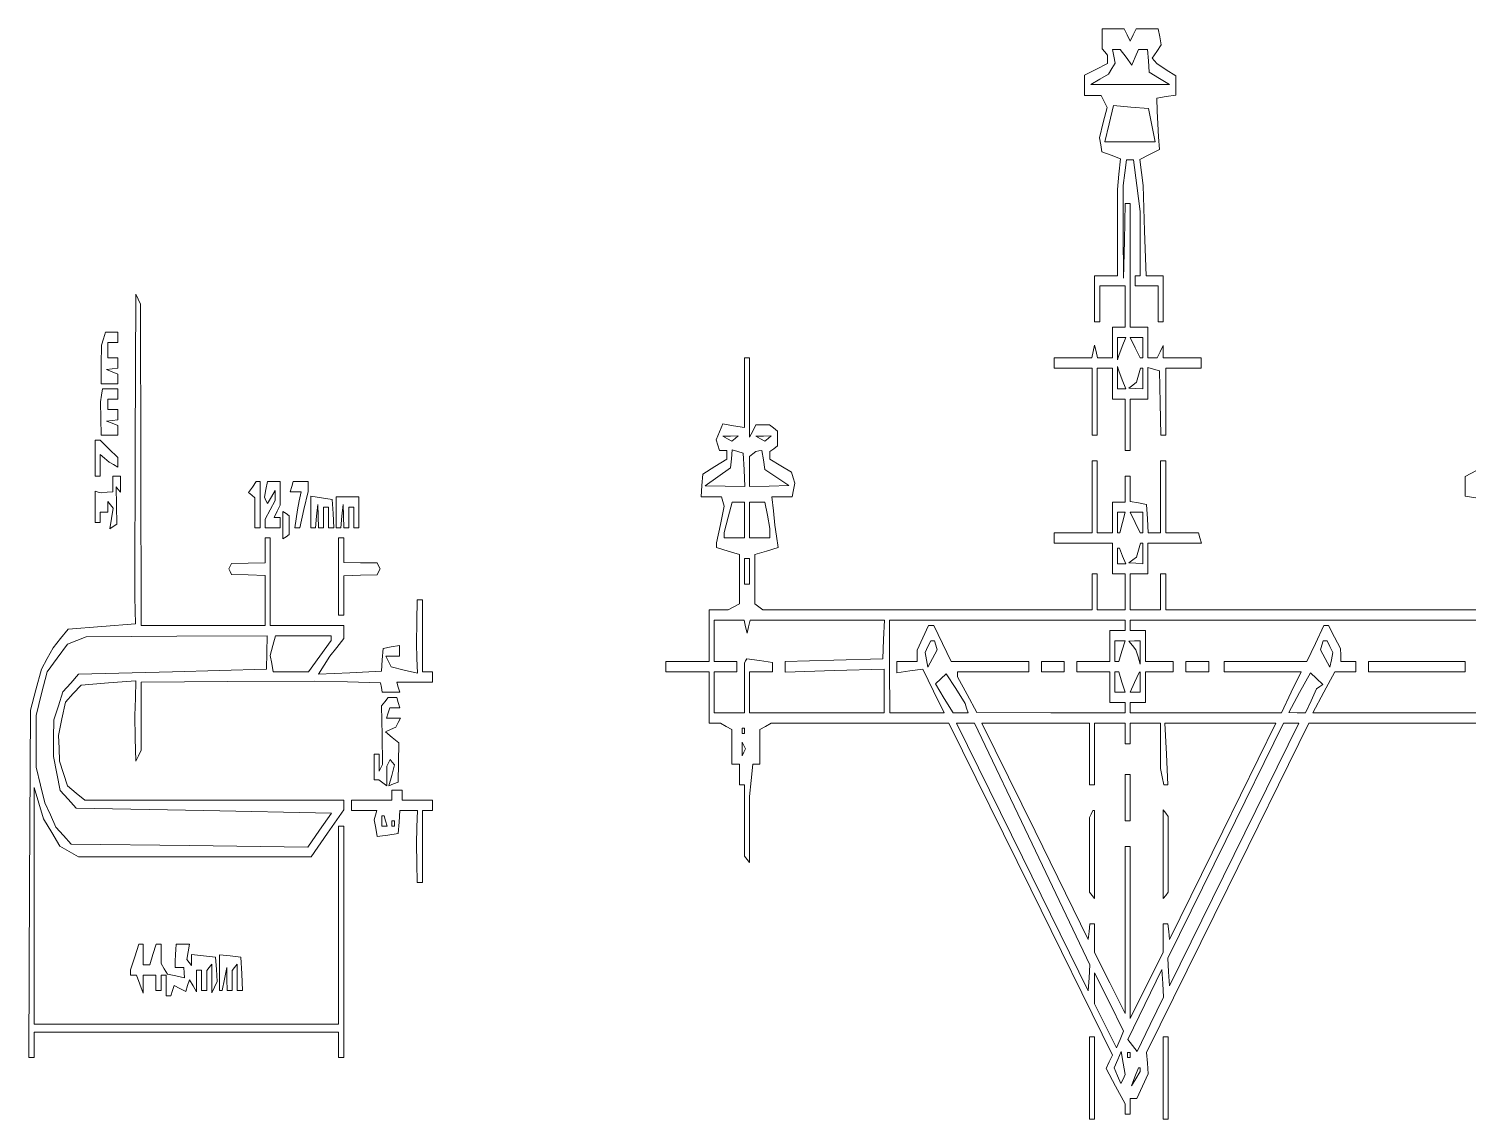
# Paper-space layout 'AN-22-DGE-077' of a CAD drawing. Header units: metres. Extents: x 12 to 191, y -57 to 204.
# Drawn here: x 69.26 to 119.13, y 31.17 to 68.95 of the extents above; entities that cross this region are included whole.
import ezdxf

# ---------------------------------------------------------------- set-up
doc = ezdxf.new("R2010")
doc.units = ezdxf.units.M
doc.layers.add('DGE_CONTORNOS', color=7, linetype='Continuous', lineweight=0)
doc.layers.add('DGE_DATOS', color=7, linetype='Continuous', lineweight=0)

# ---------------------------------------------------------------- blocks, each defined once
blk = doc.blocks.new('LP_REF_DGE_MT_077')
at = {"layer": 'DGE_CONTORNOS'}
for points in [[(106.451, 68.602), (106.451, 68.256), (106.539, 68.146), (106.627, 68.036), (106.627, 67.89), (106.627, 67.743), (106.232, 67.541), (105.836, 67.339), (105.836, 66.985), (105.836, 66.632), (106.126, 66.632), (106.416, 66.632), (106.517, 66.427), (106.618, 66.222), (106.484, 65.698), (106.351, 65.174), (106.396, 64.933), (106.442, 64.691), (106.763, 64.569), (107.084, 64.447), (107.031, 63.914), (106.979, 63.38), (106.979, 61.888), (106.979, 60.395), (106.583, 60.395), (106.188, 60.395), (106.188, 59.594), (106.188, 58.792), (106.276, 58.792), (106.363, 58.792), (106.363, 59.415), (106.363, 60.039), (106.803, 60.039), (107.242, 60.039), (107.242, 59.326), (107.242, 58.614), (107.023, 58.614), (106.803, 58.614), (106.803, 58.079), (106.803, 57.544), (106.547, 57.544), (106.29, 57.544), (106.239, 57.767), (106.188, 57.99), (106.136, 57.767), (106.085, 57.544), (105.433, 57.544), (104.781, 57.544), (104.781, 57.366), (104.781, 57.188), (105.441, 57.188), (106.1, 57.188), (106.1, 56.03), (106.1, 54.872), (106.188, 54.872), (106.276, 54.872), (106.276, 56.03), (106.276, 57.188), (106.539, 57.188), (106.803, 57.188), (106.803, 56.654), (106.803, 56.119), (107.023, 56.119), (107.242, 56.119), (107.242, 55.228), (107.242, 54.337), (107.33, 54.337), (107.418, 54.337), (107.418, 55.228), (107.418, 56.119), (107.726, 56.119), (108.033, 56.119), (108.033, 56.666), (108.033, 57.213), (108.231, 57.156), (108.429, 57.099), (108.455, 55.985), (108.481, 54.872), (108.565, 54.872), (108.649, 54.872), (108.649, 56.03), (108.649, 57.188), (109.264, 57.188), (109.879, 57.188), (109.879, 57.366), (109.879, 57.544), (109.22, 57.544), (108.561, 57.544), (108.561, 57.758), (108.561, 57.972), (108.455, 57.758), (108.35, 57.544), (108.192, 57.544), (108.033, 57.544), (108.033, 58.079), (108.033, 58.614), (107.726, 58.614), (107.418, 58.614), (107.418, 60.752), (107.418, 62.89), (107.334, 62.89), (107.25, 62.89), (107.22, 61.598), (107.189, 60.306), (107.181, 61.91), (107.172, 63.514), (107.233, 63.959), (107.294, 64.404), (107.416, 64.404), (107.538, 64.404), (107.652, 63.514), (107.766, 62.623), (107.768, 61.509), (107.77, 60.395), (107.682, 60.395), (107.594, 60.395), (107.594, 60.217), (107.594, 60.039), (107.989, 60.039), (108.385, 60.039), (108.385, 59.415), (108.385, 58.792), (108.473, 58.792), (108.561, 58.792), (108.561, 59.594), (108.561, 60.395), (108.264, 60.395), (107.967, 60.395), (107.917, 61.954), (107.868, 63.514), (107.812, 63.969), (107.756, 64.424), (108.092, 64.594), (108.429, 64.764), (108.403, 65.208), (108.377, 65.652), (108.359, 66.097), (108.341, 66.543), (108.671, 66.598), (109, 66.653), (109, 66.985), (109, 67.317), (108.671, 67.532), (108.341, 67.748), (108.262, 67.84), (108.183, 67.933), (108.339, 68.165), (108.495, 68.396), (108.443, 68.672), (108.39, 68.948), (108.01, 68.948), (107.629, 68.948), (107.524, 68.734), (107.418, 68.52), (107.313, 68.734), (107.207, 68.948), (106.829, 68.948), (106.451, 68.948)], [(107.277, 67.964), (107.481, 67.693), (107.592, 67.964), (107.703, 68.235), (107.862, 68.235), (108.021, 68.235), (108.049, 67.839), (108.077, 67.443), (108.429, 67.229), (108.78, 67.015), (107.418, 67.018), (106.056, 67.02), (106.363, 67.198), (106.671, 67.377), (106.785, 67.567), (106.899, 67.758), (106.854, 67.997), (106.808, 68.235), (106.941, 68.235), (107.073, 68.235)], [(108.169, 65.607), (108.289, 65.028), (107.415, 65.028), (106.542, 65.028), (106.69, 65.659), (106.839, 66.289), (107.444, 66.238), (108.049, 66.186)], [(72.948, 54.506), (72.932, 49.259), (72.947, 48.794), (72.962, 48.329), (71.791, 48.239), (70.621, 48.148), (70.364, 47.824), (70.108, 47.501), (69.901, 47.133), (69.695, 46.764), (69.506, 46.052), (69.317, 45.339), (69.288, 39.325), (69.26, 33.312), (69.354, 33.312), (69.449, 33.312), (69.449, 33.749), (69.449, 34.186), (74.722, 34.186), (79.996, 34.185), (79.996, 33.749), (79.996, 33.312), (80.084, 33.312), (80.171, 33.312), (80.171, 37.321), (80.171, 41.33), (80.084, 41.33), (79.996, 41.33), (79.996, 37.9), (79.996, 34.47), (74.722, 34.47), (69.449, 34.47), (69.449, 38.568), (69.449, 42.666), (69.612, 42.124), (69.775, 41.582), (70.054, 41.107), (70.333, 40.631), (70.66, 40.447), (70.987, 40.263), (75.014, 40.262), (79.041, 40.261), (79.606, 41.078), (80.171, 41.896), (80.171, 42.058), (80.171, 42.221), (75.686, 42.221), (71.201, 42.221), (70.903, 42.473), (70.605, 42.726), (70.467, 43.154), (70.328, 43.582), (70.31, 44.025), (70.292, 44.468), (70.41, 45.045), (70.528, 45.623), (70.801, 45.918), (71.075, 46.214), (72.024, 46.286), (72.974, 46.359), (72.954, 45.76), (72.933, 45.161), (72.948, 44.368), (72.964, 43.575), (73.058, 43.764), (73.151, 43.954), (73.151, 45.136), (73.151, 46.319), (76.156, 46.333), (79.161, 46.347), (80.303, 46.321), (81.446, 46.295), (81.475, 46.129), (81.505, 45.963), (81.81, 45.963), (82.115, 45.963), (82.061, 46.141), (82.007, 46.319), (82.627, 46.319), (83.248, 46.319), (83.248, 46.497), (83.248, 46.675), (83.072, 46.675), (82.896, 46.675), (82.896, 47.923), (82.896, 49.17), (82.808, 49.17), (82.72, 49.17), (82.704, 48.413), (82.688, 47.655), (82.706, 47.14), (82.724, 46.625), (82.268, 46.734), (81.811, 46.844), (81.721, 47.027), (81.63, 47.21), (81.868, 47.21), (82.105, 47.21), (82.105, 47.399), (82.105, 47.589), (81.819, 47.533), (81.534, 47.477), (81.506, 47.086), (81.479, 46.695), (80.386, 46.641), (79.293, 46.586), (79.49, 46.902), (79.688, 47.218), (79.93, 47.52), (80.171, 47.821), (80.171, 48.05), (80.171, 48.279), (78.897, 48.279), (77.623, 48.279), (77.623, 49.794), (77.623, 51.308), (77.535, 51.308), (77.447, 51.308), (77.447, 50.878), (77.447, 50.448), (76.864, 50.439), (76.281, 50.43), (76.234, 50.335), (76.187, 50.239), (76.234, 50.144), (76.281, 50.049), (76.864, 50.028), (77.447, 50.008), (77.447, 49.144), (77.447, 48.279), (75.298, 48.279), (73.149, 48.279), (73.143, 53.842), (73.136, 59.405), (73.05, 59.579), (72.964, 59.754)], [(71.85, 58.213), (71.78, 57.99), (71.773, 57.322), (71.765, 56.654), (72.057, 56.654), (72.349, 56.654), (72.349, 56.819), (72.349, 56.985), (72.151, 57.062), (71.954, 57.14), (72.151, 57.164), (72.349, 57.188), (72.349, 57.366), (72.349, 57.544), (72.173, 57.544), (71.997, 57.544), (71.997, 57.812), (71.997, 58.079), (72.173, 58.079), (72.349, 58.079), (72.349, 58.257), (72.349, 58.435), (72.135, 58.435), (71.92, 58.435)], [(107.146, 57.945), (107.028, 57.634), (107.004, 57.559), (106.979, 57.485), (106.979, 57.871), (106.979, 58.257), (107.121, 58.257), (107.264, 58.257)], [(107.858, 57.901), (107.858, 57.544), (107.814, 57.544), (107.77, 57.544), (107.594, 57.901), (107.418, 58.257), (107.638, 58.257), (107.858, 58.257)], [(107.146, 56.787), (107.264, 56.475), (107.121, 56.475), (106.979, 56.475), (106.979, 56.861), (106.979, 57.247), (107.004, 57.173), (107.028, 57.099)], [(107.858, 56.832), (107.858, 56.475), (107.616, 56.489), (107.374, 56.503), (107.506, 56.605), (107.638, 56.706), (107.708, 56.947), (107.778, 57.188), (107.818, 57.188), (107.858, 57.188)], [(71.783, 56.253), (71.75, 56.03), (71.758, 55.451), (71.766, 54.872), (72.057, 54.872), (72.349, 54.872), (72.349, 55.038), (72.349, 55.203), (72.151, 55.281), (71.954, 55.358), (72.151, 55.382), (72.349, 55.406), (72.349, 55.584), (72.349, 55.763), (72.173, 55.763), (71.997, 55.763), (71.997, 55.941), (71.997, 56.119), (72.173, 56.119), (72.349, 56.119), (72.349, 56.297), (72.349, 56.475), (72.083, 56.475), (71.816, 56.475)], [(71.558, 54.07), (71.558, 53.446), (71.646, 53.446), (71.734, 53.446), (71.734, 53.822), (71.734, 54.197), (71.888, 54.069), (72.041, 53.94), (72.195, 53.851), (72.349, 53.761), (72.349, 53.927), (72.349, 54.093), (72.038, 54.393), (71.728, 54.694), (71.643, 54.694), (71.558, 54.694)], [(94.042, 53.669), (94.07, 53.09), (93.383, 53.104), (92.696, 53.118), (93.136, 53.431), (93.575, 53.744), (93.604, 54.051), (93.634, 54.358), (93.824, 54.303), (94.015, 54.248)], [(93.731, 54.755), (93.622, 54.666), (93.467, 54.748), (93.311, 54.83), (93.575, 54.837), (93.839, 54.844)], [(94.873, 54.755), (94.765, 54.666), (94.609, 54.748), (94.454, 54.83), (94.718, 54.837), (94.981, 54.844)], [(94.713, 54.011), (94.764, 53.686), (95.18, 53.405), (95.597, 53.124), (94.915, 53.107), (94.234, 53.09), (94.234, 53.61), (94.234, 54.129), (94.344, 54.219), (94.454, 54.309), (94.558, 54.323), (94.662, 54.337)], [(72.173, 53.179), (72.173, 52.912), (71.976, 52.891), (71.778, 52.87), (71.668, 52.898), (71.558, 52.927), (71.558, 52.385), (71.558, 51.843), (71.646, 51.843), (71.734, 51.843), (71.734, 52.021), (71.734, 52.199), (71.866, 52.199), (71.997, 52.199), (71.997, 52.388), (71.997, 52.576), (72.089, 52.462), (72.18, 52.347), (72.124, 51.985), (72.067, 51.622), (72.186, 51.706), (72.305, 51.791), (72.295, 52.436), (72.285, 53.08), (72.361, 52.986), (72.437, 52.891), (72.437, 53.168), (72.437, 53.446), (72.305, 53.446), (72.173, 53.446)], [(77.007, 53.074), (76.876, 52.885), (76.985, 52.794), (77.095, 52.704), (77.095, 52.184), (77.095, 51.664), (77.183, 51.664), (77.271, 51.664), (77.271, 52.466), (77.271, 53.268), (77.205, 53.265), (77.139, 53.263)], [(77.477, 52.993), (77.425, 52.718), (77.478, 52.611), (77.53, 52.505), (77.664, 52.73), (77.798, 52.955), (77.798, 52.783), (77.798, 52.611), (77.623, 52.288), (77.447, 51.966), (77.447, 51.815), (77.447, 51.664), (77.71, 51.664), (77.974, 51.664), (77.974, 51.843), (77.974, 52.021), (77.869, 52.021), (77.763, 52.021), (77.869, 52.235), (77.974, 52.448), (77.974, 52.858), (77.974, 53.268), (77.752, 53.268), (77.529, 53.268)], [(78.37, 53.09), (78.315, 52.912), (78.506, 52.912), (78.696, 52.912), (78.633, 52.6), (78.569, 52.288), (78.525, 51.976), (78.481, 51.664), (78.563, 51.664), (78.645, 51.664), (78.793, 52.294), (78.941, 52.924), (78.941, 53.096), (78.941, 53.268), (78.682, 53.268), (78.424, 53.268)], [(79.029, 52.209), (79.029, 51.664), (79.111, 51.664), (79.192, 51.664), (79.231, 52.065), (79.269, 52.466), (79.281, 52.065), (79.293, 51.664), (79.38, 51.664), (79.468, 51.664), (79.468, 52.021), (79.468, 52.377), (79.556, 52.377), (79.644, 52.377), (79.644, 52.021), (79.644, 51.664), (79.738, 51.664), (79.832, 51.664), (79.804, 52.154), (79.776, 52.644), (79.402, 52.699), (79.029, 52.754)], [(79.908, 52.199), (79.908, 51.664), (79.99, 51.664), (80.071, 51.664), (80.109, 52.065), (80.148, 52.466), (80.159, 52.065), (80.171, 51.664), (80.259, 51.664), (80.347, 51.664), (80.347, 52.021), (80.347, 52.377), (80.435, 52.377), (80.523, 52.377), (80.523, 52.021), (80.523, 51.664), (80.611, 51.664), (80.699, 51.664), (80.699, 52.199), (80.699, 52.734), (80.303, 52.734), (79.908, 52.734)], [(94.058, 51.932), (94.058, 51.308), (93.707, 51.308), (93.355, 51.308), (93.355, 51.406), (93.355, 51.504), (93.489, 52.03), (93.624, 52.555), (93.841, 52.555), (94.058, 52.555)], [(94.852, 52.098), (94.937, 51.641), (94.937, 51.475), (94.937, 51.308), (94.586, 51.308), (94.234, 51.308), (94.234, 51.932), (94.234, 52.555), (94.5, 52.555), (94.766, 52.555)], [(78.062, 51.754), (78.062, 51.278), (78.172, 51.353), (78.282, 51.427), (78.282, 51.754), (78.282, 52.08), (78.172, 52.154), (78.062, 52.229)], [(107.154, 51.843), (107.06, 51.486), (107.019, 51.486), (106.979, 51.486), (106.979, 51.843), (106.979, 52.199), (107.114, 52.199), (107.249, 52.199)], [(107.858, 51.843), (107.858, 51.486), (107.814, 51.486), (107.77, 51.486), (107.594, 51.843), (107.418, 52.199), (107.638, 52.199), (107.858, 52.199)], [(79.996, 49.972), (79.996, 48.635), (80.084, 48.635), (80.171, 48.635), (80.171, 49.317), (80.171, 49.999), (80.751, 50.017), (81.33, 50.035), (81.381, 50.137), (81.431, 50.239), (81.381, 50.341), (81.33, 50.444), (80.751, 50.45), (80.171, 50.457), (80.171, 50.883), (80.171, 51.308), (80.084, 51.308), (79.996, 51.308)], [(107.154, 50.684), (107.264, 50.417), (107.121, 50.417), (106.979, 50.417), (106.979, 50.684), (106.979, 50.952), (107.012, 50.952), (107.045, 50.952)], [(107.858, 50.774), (107.858, 50.417), (107.616, 50.431), (107.374, 50.445), (107.506, 50.546), (107.638, 50.648), (107.708, 50.889), (107.778, 51.13), (107.818, 51.13), (107.858, 51.13)], [(94.234, 50.15), (94.234, 49.704), (94.146, 49.704), (94.058, 49.704), (94.058, 50.15), (94.058, 50.595), (94.146, 50.595), (94.234, 50.595)], [(94.095, 48.234), (94.146, 48.012), (94.198, 48.234), (94.249, 48.457), (96.576, 48.457), (98.903, 48.457), (98.876, 47.789), (98.849, 47.121), (97.157, 47.072), (95.465, 47.024), (95.465, 46.842), (95.465, 46.661), (97.179, 46.713), (98.893, 46.764), (98.893, 46.007), (98.893, 45.25), (96.563, 45.25), (94.234, 45.25), (94.234, 45.963), (94.234, 46.675), (94.63, 46.675), (95.025, 46.675), (95.025, 46.836), (95.025, 46.997), (94.578, 47.059), (94.132, 47.121), (94.095, 47.047), (94.058, 46.972), (94.058, 46.111), (94.058, 45.25), (93.531, 45.25), (93.004, 45.25), (93.004, 45.963), (93.004, 46.675), (93.399, 46.675), (93.795, 46.675), (93.795, 46.854), (93.795, 47.032), (93.399, 47.032), (93.004, 47.032), (93.004, 47.744), (93.004, 48.457), (93.524, 48.457), (94.044, 48.457)], [(107.242, 48.279), (107.242, 48.101), (106.979, 48.101), (106.715, 48.101), (106.715, 47.566), (106.715, 47.032), (106.144, 47.032), (105.572, 47.032), (105.572, 46.854), (105.572, 46.675), (106.144, 46.675), (106.715, 46.675), (106.715, 46.141), (106.715, 45.606), (106.979, 45.606), (107.242, 45.606), (107.242, 45.428), (107.242, 45.25), (104.671, 45.255), (102.101, 45.26), (101.771, 45.881), (101.441, 46.502), (101.441, 46.589), (101.441, 46.675), (102.672, 46.675), (103.902, 46.675), (103.902, 46.854), (103.902, 47.032), (102.557, 47.032), (101.212, 47.032), (100.914, 47.655), (100.616, 48.279), (100.523, 48.276), (100.431, 48.273), (100.233, 47.85), (100.035, 47.427), (100.035, 47.229), (100.035, 47.032), (99.684, 47.032), (99.332, 47.032), (99.332, 46.836), (99.332, 46.641), (99.782, 46.703), (100.232, 46.764), (100.605, 46.007), (100.979, 45.25), (100.036, 45.25), (99.092, 45.25), (99.085, 46.854), (99.077, 48.457), (103.16, 48.457), (107.242, 48.457)], [(77.504, 47.344), (77.491, 46.764), (74.239, 46.675), (70.987, 46.586), (70.714, 46.284), (70.442, 45.981), (70.285, 45.497), (70.128, 45.012), (70.12, 44.374), (70.112, 43.735), (70.232, 43.148), (70.352, 42.56), (70.626, 42.257), (70.899, 41.954), (75.323, 41.865), (79.747, 41.775), (79.335, 41.188), (78.924, 40.601), (74.824, 40.654), (70.723, 40.706), (70.459, 41.001), (70.196, 41.296), (70.008, 41.714), (69.821, 42.132), (69.666, 42.751), (69.511, 43.371), (69.511, 44.268), (69.511, 45.164), (69.701, 45.92), (69.892, 46.675), (70.246, 47.15), (70.6, 47.625), (70.925, 47.753), (71.25, 47.882), (74.384, 47.902), (77.517, 47.923)], [(79.732, 47.842), (79.732, 47.762), (79.343, 47.219), (78.953, 46.675), (78.341, 46.675), (77.729, 46.675), (77.676, 46.956), (77.623, 47.236), (77.714, 47.579), (77.805, 47.923), (78.768, 47.923), (79.732, 47.923)], [(100.687, 47.59), (100.734, 47.436), (100.571, 47.137), (100.408, 46.838), (100.36, 47.091), (100.313, 47.345), (100.411, 47.545), (100.51, 47.744), (100.575, 47.744), (100.64, 47.744)], [(107.134, 47.388), (107.024, 47.032), (106.957, 47.032), (106.891, 47.032), (106.891, 47.388), (106.891, 47.744), (107.067, 47.744), (107.244, 47.744)], [(107.768, 47.344), (107.767, 46.943), (107.691, 47.186), (107.615, 47.43), (107.494, 47.585), (107.374, 47.739), (107.572, 47.742), (107.77, 47.744)], [(114.337, 47.545), (114.436, 47.345), (114.388, 47.091), (114.34, 46.838), (114.177, 47.137), (114.014, 47.436), (114.061, 47.59), (114.108, 47.744), (114.173, 47.744), (114.239, 47.744)], [(104.342, 46.854), (104.342, 46.675), (104.737, 46.675), (105.133, 46.675), (105.133, 46.854), (105.133, 47.032), (104.737, 47.032), (104.342, 47.032)], [(109.352, 46.854), (109.352, 46.675), (109.747, 46.675), (110.143, 46.675), (110.143, 46.854), (110.143, 47.032), (109.747, 47.032), (109.352, 47.032)], [(115.68, 46.854), (115.68, 46.675), (117.35, 46.675), (119.02, 46.675), (119.02, 46.854), (119.02, 47.032), (117.35, 47.032), (115.68, 47.032)], [(101.753, 45.415), (101.803, 45.25), (101.547, 45.25), (101.29, 45.25), (100.979, 45.75), (100.669, 46.251), (100.857, 46.427), (101.046, 46.603), (101.374, 46.092), (101.703, 45.58)], [(107.134, 46.319), (107.244, 45.963), (107.067, 45.963), (106.891, 45.963), (106.891, 46.319), (106.891, 46.675), (106.957, 46.675), (107.024, 46.675)], [(107.77, 46.319), (107.77, 45.963), (107.594, 45.963), (107.418, 45.963), (107.572, 46.304), (107.726, 46.646), (107.748, 46.661), (107.77, 46.675)], [(113.985, 46.158), (113.878, 46.087), (113.685, 45.668), (113.491, 45.25), (113.201, 45.257), (112.911, 45.265), (113.286, 45.952), (113.661, 46.639), (113.877, 46.435), (114.092, 46.23)], [(81.597, 45.634), (81.484, 45.489), (81.501, 44.477), (81.517, 43.464), (81.46, 43.347), (81.402, 43.231), (81.402, 43.528), (81.402, 43.825), (81.314, 43.825), (81.226, 43.825), (81.226, 43.379), (81.226, 42.934), (81.307, 42.934), (81.388, 42.934), (81.527, 42.825), (81.666, 42.717), (81.666, 43.063), (81.666, 43.409), (81.722, 43.523), (81.778, 43.637), (81.854, 43.542), (81.93, 43.447), (81.834, 43.085), (81.739, 42.724), (81.9, 42.787), (82.061, 42.85), (82.07, 43.53), (82.079, 44.21), (81.85, 44.401), (81.622, 44.593), (81.797, 44.672), (81.973, 44.75), (82.057, 44.911), (82.14, 45.072), (81.898, 45.072), (81.655, 45.072), (81.71, 45.25), (81.764, 45.428), (81.94, 45.428), (82.115, 45.428), (82.061, 45.606), (82.007, 45.785), (81.858, 45.782), (81.71, 45.779)], [(104.026, 40.71), (106.024, 36.527), (105.996, 36.074), (105.968, 35.621), (103.683, 40.257), (101.399, 44.894), (101.713, 44.894), (102.028, 44.894)], [(106.012, 43.825), (106.012, 42.755), (106.1, 42.755), (106.188, 42.755), (106.188, 43.825), (106.188, 44.894), (106.715, 44.894), (107.242, 44.894), (107.242, 44.537), (107.242, 44.181), (107.33, 44.181), (107.418, 44.181), (107.418, 44.537), (107.418, 44.894), (107.945, 44.894), (108.473, 44.894), (108.473, 44.106), (108.473, 43.319), (108.526, 43.037), (108.58, 42.755), (108.65, 42.755), (108.72, 42.755), (108.672, 43.825), (108.624, 44.894), (110.547, 44.894), (112.47, 44.894), (110.625, 41.148), (108.78, 37.403), (108.752, 37.674), (108.724, 37.945), (108.642, 37.945), (108.561, 37.945), (108.561, 37.449), (108.561, 36.954), (107.989, 35.806), (107.418, 34.658), (107.418, 37.638), (107.418, 40.617), (107.33, 40.617), (107.242, 40.617), (107.242, 37.727), (107.242, 34.838), (106.715, 35.895), (106.188, 36.953), (106.188, 37.449), (106.188, 37.945), (106.106, 37.945), (106.025, 37.945), (105.996, 37.674), (105.968, 37.403), (104.123, 41.148), (102.278, 44.894), (104.145, 44.894), (106.012, 44.894)], [(111.021, 40.346), (108.78, 35.799), (108.751, 36.277), (108.722, 36.754), (110.728, 40.824), (112.734, 44.894), (112.998, 44.894), (113.262, 44.894)], [(94.058, 44.626), (94.058, 44.537), (94.015, 44.537), (93.971, 44.537), (93.971, 44.626), (93.971, 44.715), (94.015, 44.715), (94.058, 44.715)], [(94.029, 43.884), (93.971, 43.765), (93.971, 44.003), (93.971, 44.24), (94.029, 44.121), (94.088, 44.003)], [(107.242, 42.31), (107.242, 41.508), (107.33, 41.508), (107.418, 41.508), (107.418, 42.31), (107.418, 43.112), (107.33, 43.112), (107.242, 43.112)], [(81.841, 42.399), (81.841, 42.221), (81.138, 42.221), (80.435, 42.221), (80.435, 42.043), (80.435, 41.865), (80.88, 41.865), (81.324, 41.865), (81.275, 41.702), (81.226, 41.54), (81.28, 41.252), (81.335, 40.964), (81.698, 41.015), (82.061, 41.066), (82.089, 41.465), (82.117, 41.865), (82.423, 41.865), (82.728, 41.865), (82.708, 41.285), (82.689, 40.706), (82.705, 40.038), (82.72, 39.37), (82.808, 39.37), (82.896, 39.37), (82.896, 40.617), (82.896, 41.865), (83.072, 41.865), (83.248, 41.865), (83.248, 42.043), (83.248, 42.221), (82.72, 42.221), (82.193, 42.221), (82.193, 42.399), (82.193, 42.577), (82.017, 42.577), (81.841, 42.577)], [(81.622, 41.508), (81.676, 41.33), (81.583, 41.33), (81.49, 41.33), (81.49, 41.508), (81.49, 41.686), (81.529, 41.686), (81.567, 41.686)], [(81.929, 41.419), (81.929, 41.33), (81.885, 41.33), (81.841, 41.33), (81.841, 41.419), (81.841, 41.508), (81.885, 41.508), (81.929, 41.508)], [(106.07, 41.746), (106.012, 41.627), (106.012, 40.331), (106.012, 39.035), (106.1, 38.925), (106.188, 38.814), (106.188, 40.339), (106.188, 41.865), (106.158, 41.865), (106.129, 41.865)], [(108.561, 40.35), (108.561, 38.814), (108.649, 38.925), (108.736, 39.035), (108.736, 40.35), (108.736, 41.665), (108.649, 41.775), (108.561, 41.886)], [(72.93, 36.793), (72.789, 36.353), (72.789, 36.258), (72.789, 36.163), (72.889, 36.163), (72.989, 36.163), (73.106, 35.851), (73.222, 35.539), (73.225, 35.851), (73.228, 36.163), (73.448, 36.163), (73.667, 36.163), (73.667, 35.895), (73.667, 35.628), (73.755, 35.628), (73.843, 35.628), (73.843, 35.895), (73.843, 36.163), (73.931, 36.163), (74.019, 36.163), (74.019, 35.806), (74.019, 35.45), (74.102, 35.45), (74.184, 35.45), (74.239, 35.629), (74.293, 35.808), (74.498, 35.703), (74.703, 35.599), (74.764, 35.801), (74.826, 36.002), (74.95, 35.793), (75.074, 35.585), (75.074, 35.963), (75.074, 36.341), (75.162, 36.341), (75.249, 36.341), (75.249, 35.985), (75.249, 35.628), (75.337, 35.628), (75.425, 35.628), (75.425, 35.974), (75.425, 36.32), (75.513, 36.43), (75.601, 36.54), (75.601, 36.049), (75.601, 35.557), (75.696, 35.75), (75.792, 35.943), (75.762, 36.365), (75.733, 36.786), (75.315, 36.833), (74.898, 36.879), (74.898, 36.688), (74.898, 36.498), (74.814, 36.603), (74.73, 36.709), (74.779, 36.97), (74.829, 37.232), (74.6, 37.232), (74.371, 37.232), (74.357, 37.054), (74.344, 36.875), (74.335, 36.653), (74.327, 36.43), (74.48, 36.428), (74.633, 36.426), (74.642, 36.25), (74.652, 36.074), (74.358, 36.135), (74.063, 36.197), (73.953, 36.38), (73.843, 36.563), (73.843, 36.897), (73.843, 37.232), (73.756, 37.232), (73.669, 37.232), (73.559, 36.875), (73.449, 36.519), (73.339, 36.519), (73.228, 36.519), (73.228, 36.875), (73.228, 37.232), (73.15, 37.232), (73.072, 37.232)], [(75.865, 36.25), (75.865, 35.628), (75.912, 35.628), (75.958, 35.628), (76.038, 36.029), (76.117, 36.43), (76.123, 36.029), (76.128, 35.628), (76.216, 35.628), (76.304, 35.628), (76.304, 35.974), (76.304, 36.32), (76.392, 36.43), (76.48, 36.54), (76.48, 36.084), (76.48, 35.628), (76.573, 35.628), (76.667, 35.628), (76.639, 36.207), (76.612, 36.786), (76.238, 36.829), (75.865, 36.871)], [(107.068, 33.938), (106.95, 33.651), (106.569, 34.409), (106.188, 35.168), (106.188, 35.708), (106.188, 36.248), (106.686, 35.237), (107.185, 34.225)], [(108.116, 34.459), (107.657, 33.518), (107.495, 33.724), (107.332, 33.93), (107.924, 35.143), (108.517, 36.355), (108.546, 35.878), (108.575, 35.401)], [(106.012, 32.599), (106.012, 31.174), (106.1, 31.174), (106.188, 31.174), (106.188, 32.599), (106.188, 34.025), (106.1, 34.025), (106.012, 34.025)], [(108.561, 32.599), (108.561, 31.174), (108.649, 31.174), (108.736, 31.174), (108.736, 32.599), (108.736, 34.025), (108.649, 34.025), (108.561, 34.025)], [(107.171, 32.561), (107.094, 32.406), (106.982, 32.681), (106.869, 32.955), (106.985, 33.238), (107.101, 33.521), (107.174, 33.119), (107.248, 32.717)], [(107.418, 33.401), (107.418, 33.312), (107.374, 33.312), (107.33, 33.312), (107.33, 33.401), (107.33, 33.49), (107.374, 33.49), (107.418, 33.49)], [(107.77, 32.888), (107.77, 32.821), (107.616, 32.576), (107.462, 32.332), (107.583, 32.644), (107.703, 32.955), (107.736, 32.955), (107.77, 32.955)]]:
    blk.add_lwpolyline(points, close=True, dxfattribs=at)
for points in [[(119.415, 53.643), (119.02, 53.441), (119.02, 53.098), (119.02, 52.754), (119.393, 52.699)], [(120.06, 48.814), (114.354, 48.814), (108.649, 48.814), (108.649, 49.437), (108.649, 50.061), (108.561, 50.061), (108.473, 50.061), (108.473, 49.437), (108.473, 48.814), (107.945, 48.814), (107.418, 48.814), (107.418, 49.437), (107.418, 50.061), (107.726, 50.061), (108.033, 50.061), (108.033, 50.595), (108.033, 51.13), (108.961, 51.13), (109.889, 51.13), (109.835, 51.308), (109.781, 51.486), (109.215, 51.486), (108.649, 51.486), (108.649, 52.734), (108.649, 53.981), (108.561, 53.981), (108.473, 53.981), (108.473, 52.734), (108.473, 51.486), (108.259, 51.486), (108.045, 51.486), (108.017, 51.976), (107.989, 52.466), (107.704, 52.522), (107.418, 52.578), (107.418, 53.012), (107.418, 53.446), (107.33, 53.446), (107.242, 53.446), (107.242, 53.001), (107.242, 52.555), (107.023, 52.555), (106.803, 52.555), (106.803, 52.021), (106.803, 51.486), (106.539, 51.486), (106.276, 51.486), (106.276, 52.734), (106.276, 53.981), (106.188, 53.981), (106.1, 53.981), (106.1, 52.734), (106.1, 51.486), (105.441, 51.486), (104.781, 51.486), (104.781, 51.308), (104.781, 51.13), (105.792, 51.13), (106.803, 51.13), (106.803, 50.595), (106.803, 50.061), (107.023, 50.061), (107.242, 50.061), (107.242, 49.437), (107.242, 48.814), (106.759, 48.814), (106.276, 48.814), (106.276, 49.437), (106.276, 50.061), (106.188, 50.061), (106.1, 50.061), (106.1, 49.437), (106.1, 48.814), (100.394, 48.814), (94.688, 48.814), (94.549, 48.922), (94.41, 49.03), (94.41, 49.881), (94.41, 50.733), (94.814, 50.856), (95.218, 50.979), (95.164, 51.366), (95.109, 51.754), (95.056, 52.244), (95.003, 52.734), (95.356, 52.734), (95.71, 52.734), (95.755, 52.972), (95.8, 53.211), (95.742, 53.398), (95.684, 53.585), (95.311, 53.811), (94.937, 54.037), (94.937, 54.168), (94.937, 54.299), (95.069, 54.402), (95.201, 54.504), (95.201, 54.758), (95.201, 55.012), (95.062, 55.12), (94.923, 55.228), (94.684, 55.228), (94.445, 55.228), (94.34, 55.014), (94.234, 54.8), (94.234, 56.172), (94.234, 57.544), (94.146, 57.544), (94.058, 57.544), (94.058, 56.34), (94.058, 55.136), (93.68, 55.197), (93.301, 55.258), (93.189, 54.984), (93.077, 54.709), (93.133, 54.523), (93.19, 54.337), (93.317, 54.337), (93.443, 54.337), (93.443, 54.19), (93.443, 54.043), (93.026, 53.781), (92.608, 53.519), (92.58, 53.126), (92.552, 52.734), (92.905, 52.734), (93.257, 52.734), (93.306, 52.574), (93.354, 52.415), (93.223, 51.778), (93.092, 51.141), (93.092, 51.057), (93.092, 50.974), (93.487, 50.853), (93.883, 50.733), (93.883, 49.883), (93.883, 49.033), (93.685, 48.926), (93.487, 48.818), (93.158, 48.816), (92.828, 48.814), (92.828, 47.923), (92.828, 47.032), (92.081, 47.032), (91.334, 47.032), (91.334, 46.854), (91.334, 46.675), (92.081, 46.675), (92.828, 46.675), (92.828, 45.785), (92.828, 44.894), (93.026, 44.891), (93.223, 44.889), (93.421, 44.781), (93.619, 44.674), (93.619, 44.071), (93.619, 43.468), (93.751, 43.468), (93.883, 43.468), (93.883, 43.112), (93.883, 42.755), (93.971, 42.755), (94.058, 42.755), (94.058, 41.519), (94.058, 40.282), (94.146, 40.172), (94.234, 40.062), (94.234, 41.208), (94.234, 42.355), (94.289, 42.911), (94.344, 43.468), (94.465, 43.468), (94.586, 43.468), (94.586, 44.071), (94.586, 44.674), (94.784, 44.781), (94.981, 44.889), (98.058, 44.891), (101.135, 44.894), (103.971, 39.142), (106.807, 33.391), (106.695, 33.162), (106.583, 32.933), (106.913, 32.318), (107.242, 31.703), (107.242, 31.528), (107.242, 31.352), (107.33, 31.352), (107.418, 31.352), (107.418, 31.619), (107.418, 31.886), (107.535, 31.886), (107.651, 31.886), (107.849, 32.314), (108.047, 32.741), (108.018, 33.113), (107.989, 33.485), (110.801, 39.189), (113.613, 44.894), (116.705, 44.894), (119.797, 44.894)], [(120.514, 45.25), (117.132, 45.25), (113.75, 45.25), (114.132, 45.963), (114.513, 46.675), (114.877, 46.675), (115.241, 46.675), (115.241, 46.854), (115.241, 47.032), (114.977, 47.032), (114.713, 47.032), (114.712, 47.254), (114.71, 47.477), (114.502, 47.878), (114.293, 48.279), (114.213, 48.279), (114.132, 48.279), (113.834, 47.655), (113.536, 47.032), (112.103, 47.032), (110.67, 47.032), (110.67, 46.854), (110.67, 46.675), (112.006, 46.675), (113.343, 46.675), (112.999, 45.963), (112.656, 45.25), (110.037, 45.25), (107.418, 45.25), (107.418, 45.428), (107.418, 45.606), (107.682, 45.606), (107.945, 45.606), (107.945, 46.141), (107.945, 46.675), (108.429, 46.675), (108.912, 46.675), (108.912, 46.854), (108.912, 47.032), (108.429, 47.032), (107.945, 47.032), (107.945, 47.566), (107.945, 48.101), (107.682, 48.101), (107.418, 48.101), (107.418, 48.279), (107.418, 48.457), (113.966, 48.457), (120.514, 48.457)]]:
    blk.add_lwpolyline(points, dxfattribs=at)

psp = doc.layouts.new('AN-22-DGE-077')

# ---------------------------------------------------------------- block references
at = {"layer": 'DGE_DATOS'}
psp.add_blockref('LP_REF_DGE_MT_077', (0, 0), dxfattribs=at)

doc.saveas('drawing.dxf')
